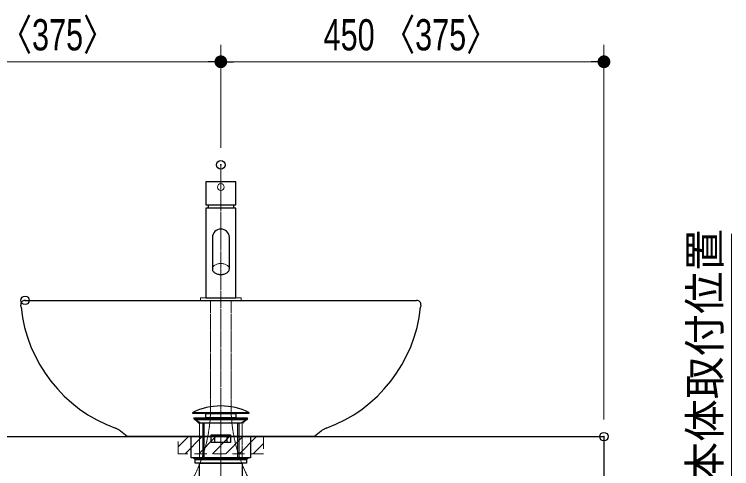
# Model space of a CAD drawing. Units: millimetres, scale not verified. Extents: x -6062 to 6062, y -3045 to 3045.
# Drawn here: x -2410 to -1568, y -1368 to -834 of the extents above; entities that cross this region are included whole.
import ezdxf
from ezdxf.enums import TextEntityAlignment as Align

# ---------------------------------------------------------------- set-up
doc = ezdxf.new("R2010")
doc.units = ezdxf.units.MM
doc.header["$LTSCALE"] = 20
doc.header["$PDMODE"] = 32
doc.header["$PDSIZE"] = 10
doc.linetypes.add('USER2', pattern=[2.91, 1.76, -0.4, 0.35, -0.4])
doc.linetypes.add('USER4', pattern=[1.11, 0.71, -0.4])
for name, color, linetype, lineweight in [('0-1_5ボウル・キャビネット', 7, 'Continuous', 15), ('0-2_2寸法-1', 7, 'Continuous', 15), ('0-3_0', 7, 'Continuous', 25), ('0-5_2寸法-2', 7, 'Continuous', 15), ('0-8_4給排水', 7, 'Continuous', 30)]:
    doc.layers.add(name, color=color, linetype=linetype, lineweight=lineweight)
doc.layers.add('0-4_Defpoints', color=7, linetype='Continuous')
doc.styles.add('ＭＳ Ｐゴシック', font='')
doc.styles.get('ＭＳ Ｐゴシック').set_extended_font_data('MS PGothic')

# ---------------------------------------------------------------- blocks, each defined once
blk = doc.blocks.new('_Dot')
at = {"layer": '0-3_0'}
blk.add_line((-10, 0), (-20, 0), dxfattribs=at)
for points in [[(0, 0), (-10, 0), (-9.92, 1.25)], [(0, 0), (-9.92, -1.25), (-10, 0)], [(0, 0), (-9.92, 1.25), (-9.69, 2.49)], [(0, 0), (-9.69, -2.49), (-9.92, -1.25)], [(0, 0), (-9.69, 2.49), (-9.3, 3.68)], [(0, 0), (-9.3, -3.68), (-9.69, -2.49)], [(0, 0), (-9.3, 3.68), (-8.76, 4.82)], [(0, 0), (-8.76, -4.82), (-9.3, -3.68)], [(0, 0), (-8.76, 4.82), (-8.09, 5.88)], [(0, 0), (-8.09, -5.88), (-8.76, -4.82)], [(0, 0), (-8.09, 5.88), (-7.29, 6.85)], [(0, 0), (-7.29, -6.85), (-8.09, -5.88)], [(0, 0), (-7.29, 6.85), (-6.37, 7.71)], [(0, 0), (-6.37, -7.71), (-7.29, -6.85)], [(0, 0), (-6.37, 7.71), (-5.36, 8.44)], [(0, 0), (-5.36, -8.44), (-6.37, -7.71)], [(0, 0), (-5.36, 8.44), (-4.26, 9.05)], [(0, 0), (-4.26, -9.05), (-5.36, -8.44)], [(0, 0), (-4.26, 9.05), (-3.09, 9.51)], [(0, 0), (-3.09, -9.51), (-4.26, -9.05)], [(0, 0), (-3.09, 9.51), (-1.87, 9.82)], [(0, 0), (-1.87, -9.82), (-3.09, -9.51)], [(0, 0), (-1.87, 9.82), (-0.63, 9.98)], [(0, 0), (-0.63, -9.98), (-1.87, -9.82)], [(0, 0), (-0.63, 9.98), (0.63, 9.98)], [(0, 0), (0.63, -9.98), (-0.63, -9.98)], [(0, 0), (0.63, 9.98), (1.87, 9.82)], [(0, 0), (1.87, 9.82), (3.09, 9.51)], [(0, 0), (3.09, 9.51), (4.26, 9.05)], [(0, 0), (4.26, 9.05), (5.36, 8.44)], [(0, 0), (5.36, 8.44), (6.37, 7.71)], [(0, 0), (6.37, 7.71), (7.29, 6.85)], [(0, 0), (7.29, 6.85), (8.09, 5.88)], [(0, 0), (8.09, 5.88), (8.76, 4.82)], [(0, 0), (8.76, 4.82), (9.3, 3.68)], [(0, 0), (9.3, 3.68), (9.69, 2.49)], [(0, 0), (9.69, 2.49), (9.92, 1.25)], [(0, 0), (9.92, 1.25), (10, 0)], [(0, 0), (1.87, -9.82), (0.63, -9.98)], [(0, 0), (3.09, -9.51), (1.87, -9.82)], [(0, 0), (4.26, -9.05), (3.09, -9.51)], [(0, 0), (5.36, -8.44), (4.26, -9.05)], [(0, 0), (6.37, -7.71), (5.36, -8.44)], [(0, 0), (7.29, -6.85), (6.37, -7.71)], [(0, 0), (8.09, -5.88), (7.29, -6.85)], [(0, 0), (8.76, -4.82), (8.09, -5.88)], [(0, 0), (9.3, -3.68), (8.76, -4.82)], [(0, 0), (9.69, -2.49), (9.3, -3.68)], [(0, 0), (9.92, -1.25), (9.69, -2.49)], [(0, 0), (10, 0), (9.92, -1.25)]]:
    blk.add_solid(points, dxfattribs=at)
blk = doc.blocks.new('グループ-10')
at = {"layer": '0-8_4給排水', "linetype": 'USER2', "lineweight": 15}
blk.add_line((-7600, -20220), (-7600, -41400), dxfattribs=at)
at = {"layer": '0-8_4給排水'}
for p, q in [((-8020, -26280), (-8020, -27100)), ((-7180, -26280), (-7180, -27100))]:
    blk.add_line(p, q, dxfattribs=at)
at = {"layer": '0-8_4給排水', "lineweight": 5}
for p, q in [((-7990, -26280), (-7990, -27100)), ((-7210, -26280), (-7210, -27100))]:
    blk.add_line(p, q, dxfattribs=at)
at = {"layer": '0-8_4給排水'}
for points in [[(-8260, -26030), (-6940, -26030), (-6940, -26060), (-8260, -26060)], [(-7950, -26060), (-7250, -26060), (-7250, -26160), (-7950, -26160)], [(-8220, -26160), (-6980, -26160), (-6980, -26200), (-8220, -26200)], [(-8081.3, -26280), (-8220, -26200), (-6980, -26200), (-7120.2, -26280)], [(-7830, -26560), (-7370, -26560), (-7370, -26740), (-7830, -26740)], [(-7740, -26560), (-7460, -26560), (-7460, -26740), (-7740, -26740)], [(-8200, -27140), (-8250, -27100), (-6950, -27100), (-7000, -27140)], [(-8200, -27140), (-7000, -27140), (-7000, -27220), (-8200, -27220)], [(-8100, -27220), (-7100, -27220), (-7100, -28260), (-8100, -28260)]]:
    blk.add_lwpolyline(points, close=True, dxfattribs=at)
blk.add_arc((-7600, -27407), 1527, 64.39147, 115.60853, dxfattribs=at)
blk = doc.blocks.new('グループ-16')
at = {"layer": '0-1_5ボウル・キャビネット', "lineweight": 30}
for p, q in [((-12200, -23400), (-3000, -23400)), ((-12293.9, -23563), (-12299.4, -23510.5)), ((-2900.6, -23510.5), (-2906.1, -23563))]:
    blk.add_line(p, q, dxfattribs=at)
at = {"layer": '0-1_5ボウル・キャビネット', "linetype": 'USER4'}
blk.add_lwpolyline([(-8240, -26160), (-8100, -26300), (-8100, -27100), (-7100, -27100), (-7100, -26300), (-6960, -26160)], dxfattribs=at)
at = {"layer": '0-1_5ボウル・キャビネット', "lineweight": 30}
blk.add_lwpolyline([(-5246.4, -26471.1), (-5400, -26600), (-9800, -26600), (-9953.6, -26471.1)], dxfattribs=at)
blk.add_lwpolyline([(-8300, -26600), (-6900, -26600), (-6900, -27100), (-8300, -27100)], close=True, dxfattribs=at)
for centre, radius, start, end in [((-12200, -23500), 100, 90, 138.0125), ((-3000, -23500), 100, 41.9875, 90), ((-12200, -23500), 100, 138.0125, 186.025), ((-8912.7, -23206.1), 3400, 186.025, 250.02586), ((-6287.3, -23206.1), 3400, 289.97414, 353.975), ((-3000, -23500), 100, 353.975, 41.9875), ((-10210.8, -26777.5), 400, 50, 70.02586), ((-4989.2, -26777.5), 400, 109.97414, 130)]:
    blk.add_arc(centre, radius, start, end, dxfattribs=at)
blk = doc.blocks.new('グループ-22')
at = {"layer": '0-8_4給排水'}
for p, q in [((-7900, -21160), (-7900, -21240)), ((-7300, -21160), (-7300, -21240))]:
    blk.add_line(p, q, dxfattribs=at)
for points in [[(-7250, -20620), (-7950, -20620), (-7950, -21160), (-7250, -21160)], [(-7950, -21240), (-7950, -23340), (-7250, -23340), (-7250, -21240)]]:
    blk.add_lwpolyline(points, close=True, dxfattribs=at)
blk.add_lwpolyline([(-7800, -21927.8), (-7800, -22663.4), (-7799.2, -22675), (-7796.7, -22686.8), (-7792.3, -22698.8), (-7786, -22710.7), (-7777.7, -22722.5), (-7767.4, -22733.8), (-7755.3, -22744.5), (-7741.4, -22754.3), (-7726.1, -22763.2), (-7709.4, -22771), (-7691.9, -22777.6), (-7673.6, -22783), (-7655, -22787), (-7636.4, -22789.8), (-7618, -22791.5), (-7600, -22792), (-7582, -22791.5), (-7563.6, -22789.8), (-7545, -22787), (-7526.4, -22783), (-7508.1, -22777.6), (-7490.6, -22771), (-7473.9, -22763.2), (-7458.6, -22754.3), (-7444.7, -22744.5), (-7432.6, -22733.8), (-7422.3, -22722.5), (-7414, -22710.7), (-7407.7, -22698.8), (-7403.3, -22686.8), (-7400.8, -22675), (-7400, -22663.4), (-7400, -21928)], dxfattribs=at)
at = {"layer": '0-8_4給排水', "lineweight": 15}
blk.add_lwpolyline([(-7400, -22663.4), (-7400.8, -22651.9), (-7403.3, -22640), (-7407.7, -22628), (-7414, -22616.1), (-7422.3, -22604.4), (-7432.6, -22593.1), (-7444.7, -22582.4), (-7458.6, -22572.5), (-7473.9, -22563.6), (-7490.6, -22555.8), (-7508.1, -22549.2), (-7526.4, -22543.9), (-7545, -22539.8), (-7563.6, -22537), (-7582, -22535.4), (-7600, -22534.9), (-7618, -22535.4), (-7636.4, -22537), (-7655, -22539.8), (-7673.6, -22543.9), (-7691.9, -22549.2), (-7709.4, -22555.8), (-7726.1, -22563.6), (-7741.4, -22572.5), (-7755.3, -22582.4), (-7767.4, -22593.1), (-7777.7, -22604.4), (-7786, -22616.1), (-7792.3, -22628), (-7796.7, -22640), (-7799.2, -22651.9), (-7800, -22663.4)], dxfattribs=at)
blk.add_lwpolyline([(-8080, -23340), (-8080, -23400), (-7120, -23400), (-7120, -23340)], close=True, dxfattribs=at)
at = {"layer": '0-8_4給排水', "linetype": 'USER2', "lineweight": 15}
for points in [[(-7840, -25903.1), (-7840, -25840.6), (-7840, -25326.8), (-7840, -23400)], [(-7360, -25903.1), (-7360, -25840.6), (-7360, -25326.8), (-7360, -23400)]]:
    blk.add_lwpolyline(points, dxfattribs=at)
at = {"layer": '0-8_4給排水', "lineweight": 15}
blk.add_circle((-7600, -20740), 80, dxfattribs=at)
at = {"layer": '0-8_4給排水'}
for start, end in [(90, 180), (0, 90)]:
    blk.add_arc((-7600, -21928), 200, start, end, dxfattribs=at)
at = {"layer": '0-8_4給排水', "linetype": 'USER2', "lineweight": 15}
for centre, start, end in [((-11447.4, -25903.1), 330.23621, 0), ((-3752.6, -25903.1), 180, 209.76379)]:
    blk.add_arc(centre, 3607.4, start, end, dxfattribs=at)
blk = doc.blocks.new('グループ-28')
at = {"layer": '0-1_5ボウル・キャビネット', "lineweight": 30}
blk.add_lwpolyline([(-16600, -26600), (1400, -26600), (1400, -27600), (-16600, -27600)], close=True, dxfattribs=at)
blk = doc.blocks.new('グループ-34')
at = {"layer": '0-1_5ボウル・キャビネット'}
blk.add_blockref('グループ-28', (0, 0), dxfattribs=at)
blk = doc.blocks.new('グループ-35')
at = {"layer": '0-1_5ボウル・キャビネット'}
blk.add_blockref('グループ-34', (0, 0), dxfattribs=at)

msp = doc.modelspace()

# ---------------------------------------------------------------- linework, layer by layer
at = {"layer": '0-1_5ボウル・キャビネット'}
for p, q in [((-2217.5, -1342), (-2205.5, -1330)), ((-2209.5, -1350), (-2189.5, -1330)), ((-2193.5, -1350), (-2173.5, -1330)), ((-2177.5, -1350), (-2157.5, -1330)), ((-2161.5, -1350), (-2141.5, -1330)), ((-2145.5, -1350), (-2125.5, -1330)), ((-2129.5, -1350), (-2117.5, -1338))]:
    msp.add_line(p, q, dxfattribs=at)
at = {"layer": '0-1_5ボウル・キャビネット', "linetype": 'USER4'}
msp.add_lwpolyline([(-2217.5, -1350), (-2217.5, -1330), (-2117.5, -1330), (-2117.5, -1350)], close=True, dxfattribs=at)
at = {"layer": '0-2_2寸法-1'}
for p, q in [((-2167.5, -991), (-2167.5, -870)), ((-2167.5, -991), (-2167.5, -870)), ((-1717.5, -1310), (-1717.5, -870)), ((-2602.49, -890), (-2182.51, -890)), ((-1732.51, -890), (-2152.49, -890))]:
    msp.add_line(p, q, dxfattribs=at)
at = {"layer": '0-4_Defpoints'}
for p in [(-2167.5, -890), (-2167.5, -1011), (-2397.5, -1170), (-1717.5, -1330)]:
    msp.add_point(p, dxfattribs=at)
at = {"layer": '0-5_2寸法-2'}
msp.add_line((-1567.5, -1091.77), (-1567.5, -1430), dxfattribs=at)

# ---------------------------------------------------------------- block references
at = {"layer": '0-1_5ボウル・キャビネット', "xscale": 0.05, "yscale": 0.05}
for name in ['グループ-16', 'グループ-35']:
    msp.add_blockref(name, (-1787.5, 0), dxfattribs=at)
at = {"layer": '0-2_2寸法-1', "xscale": 0.7503418, "yscale": 0.7503418}
for p in [(-2167.5, -890), (-1717.5, -890)]:
    msp.add_blockref('_Dot', p, dxfattribs=at)
at = {"layer": '0-2_2寸法-1', "xscale": 0.7503418, "yscale": 0.7503418, "rotation": 180}
msp.add_blockref('_Dot', (-2167.5, -890), dxfattribs=at)
at = {"layer": '0-8_4給排水', "xscale": 0.05, "yscale": 0.05}
for name in ['グループ-10', 'グループ-22']:
    msp.add_blockref(name, (-1787.5, 0), dxfattribs=at)

# ---------------------------------------------------------------- texts
at = {"layer": '0-2_2寸法-1', "style": 'ＭＳ Ｐゴシック', "width": 0.75}
for p in [(-2496.82, -887.65), (-2046.82, -887.65)]:
    msp.add_text('450 〈375〉', height=36.66, dxfattribs=at).set_placement(p, align=Align.BOTTOM_LEFT)
at = {"layer": '0-5_2寸法-2', "style": 'ＭＳ Ｐゴシック'}
msp.add_text('本体取付位置', height=36.66, rotation=90, dxfattribs=at).set_placement((-1569.95, -1386.04), align=Align.BOTTOM_LEFT)

doc.saveas('drawing.dxf')
